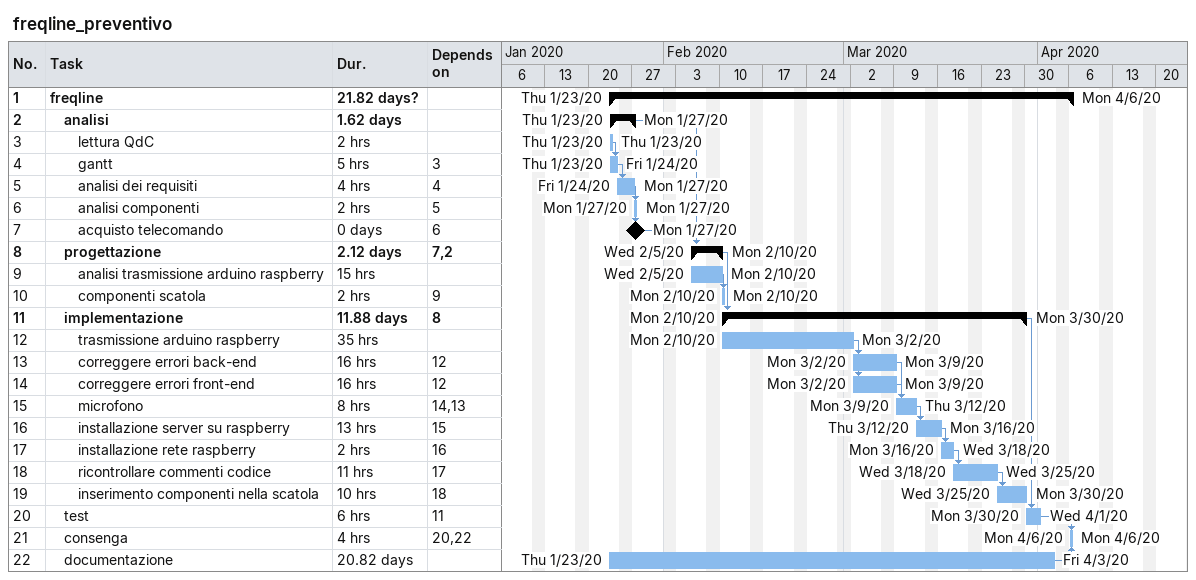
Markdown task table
freqline_preventivo

| ID | Level | Task | Duration | Start | Finish | Predecessors |
|---|---|---|---|---|---|---|
| 1 | 1 | **freqline** | 21.82d? | 2020-01-23 | 2020-04-06 |  |
| 2 | 2 | **analisi** | 1.62d | 2020-01-23 | 2020-01-27 |  |
| 3 | 3 | lettura QdC | 2h | 2020-01-23 | 2020-01-23 |  |
| 4 | 3 | gantt | 5h | 2020-01-23 | 2020-01-24 | 3 |
| 5 | 3 | analisi dei requisiti | 4h | 2020-01-24 | 2020-01-27 | 4 |
| 6 | 3 | analisi componenti | 2h | 2020-01-27 | 2020-01-27 | 5 |
| 7 | 3 | acquisto telecomando | 0d | 2020-01-27 | 2020-01-27 | 6 |
| 8 | 2 | **progettazione** | 2.12d | 2020-02-05 | 2020-02-10 | 7, 2 |
| 9 | 3 | analisi trasmissione arduino raspberry | 15h | 2020-02-05 | 2020-02-10 |  |
| 10 | 3 | componenti scatola | 2h | 2020-02-10 | 2020-02-10 | 9 |
| 11 | 2 | **implementazione** | 11.88d | 2020-02-10 | 2020-03-30 | 8 |
| 12 | 3 | trasmissione arduino raspberry | 35h | 2020-02-10 | 2020-03-02 |  |
| 13 | 3 | correggere errori back-end | 16h | 2020-03-02 | 2020-03-09 | 12 |
| 14 | 3 | correggere errori front-end | 16h | 2020-03-02 | 2020-03-09 | 12 |
| 15 | 3 | microfono | 8h | 2020-03-09 | 2020-03-12 | 14, 13 |
| 16 | 3 | installazione server su raspberry | 13h | 2020-03-12 | 2020-03-16 | 15 |
| 17 | 3 | installazione rete raspberry | 2h | 2020-03-16 | 2020-03-18 | 16 |
| 18 | 3 | ricontrollare commenti codice | 11h | 2020-03-18 | 2020-03-25 | 17 |
| 19 | 3 | inserimento componenti nella scatola | 10h | 2020-03-25 | 2020-03-30 | 18 |
| 20 | 2 | test | 6h | 2020-03-30 | 2020-04-01 | 11 |
| 21 | 2 | consenga | 4h | 2020-04-06 | 2020-04-06 | 20, 22 |
| 22 | 2 | documentazione | 20.82d | 2020-01-23 | 2020-04-03 |  |
